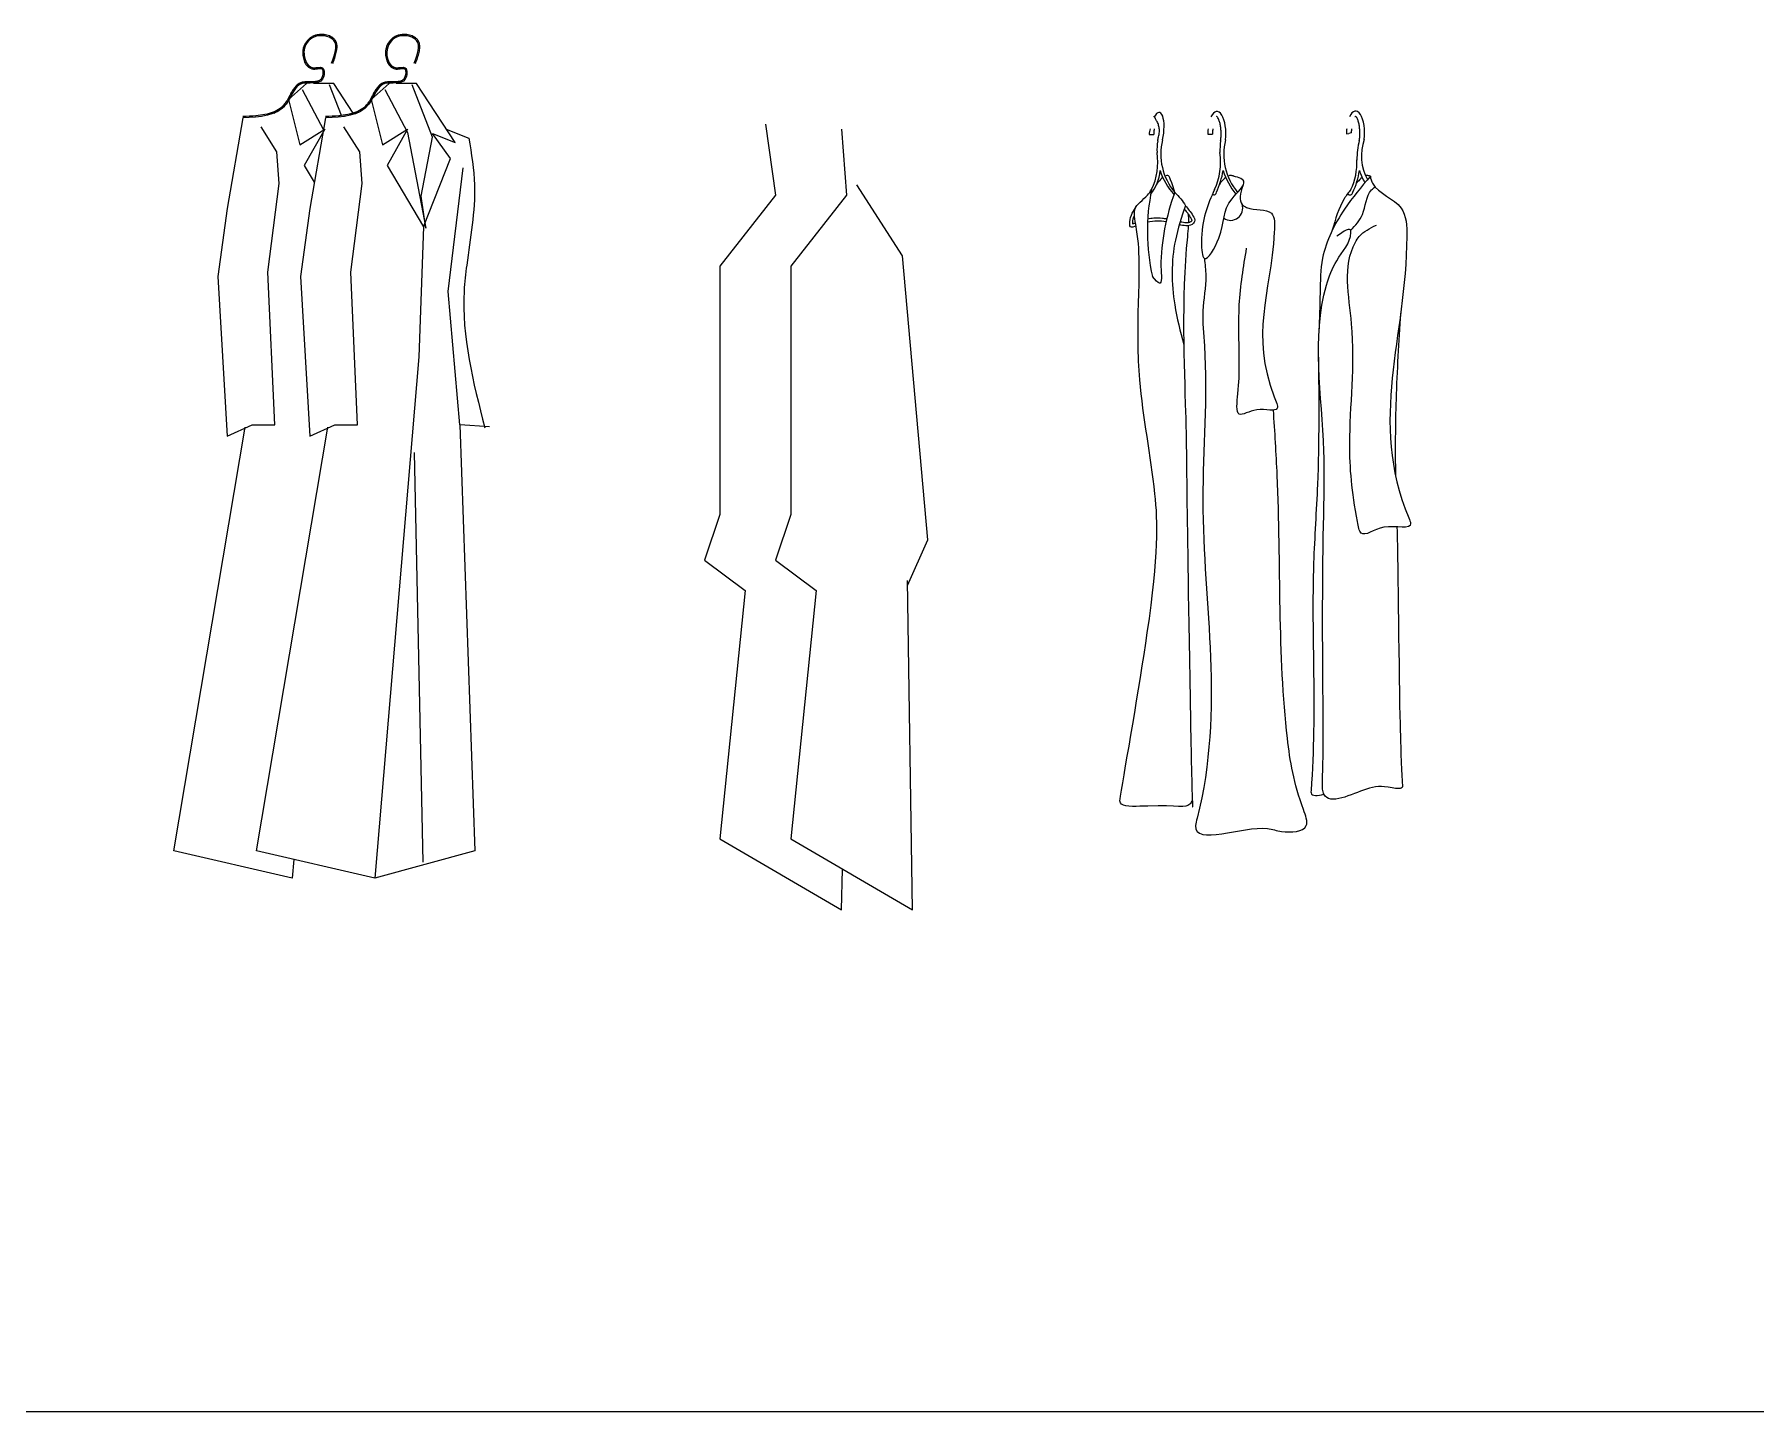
# Model space of a CAD drawing. Header units: inches. Extents: x 8.4 to 50.9, y 14.4 to 39.2.
# Drawn here: x 44.84 to 47.747, y 21.333 to 23.66 of the extents above; entities that cross this region are included whole.
import ezdxf

# ---------------------------------------------------------------- set-up
doc = ezdxf.new("R2010")
doc.units = ezdxf.units.IN
doc.header["$MEASUREMENT"] = 0
doc.layers.add('02', color=2, linetype='Continuous')
doc.layers.add('1', color=1, linetype='Continuous')

msp = doc.modelspace()

# ---------------------------------------------------------------- linework, layer by layer
at = {"layer": '02'}
for p, q in [((45.2994, 23.5771), (45.2686, 23.5503)), ((45.2918, 23.5673), (45.328, 23.4988)), ((45.3455, 23.5771), (45.3109, 23.5771)), ((45.3583, 23.5233), (45.338, 23.575)), ((45.3781, 23.5272), (45.3455, 23.5771)), ((45.4391, 23.5771), (45.4084, 23.5503)), ((45.4316, 23.5673), (45.4701, 23.4944)), ((45.4852, 23.5771), (45.4507, 23.5771)), ((45.5124, 23.4867), (45.4778, 23.575)), ((45.5505, 23.4774), (45.4852, 23.5771)), ((45.2686, 23.5503), (45.2879, 23.4735)), ((45.4084, 23.5503), (45.4276, 23.4735)), ((45.1918, 23.5196), (45.165, 23.3661)), ((45.2494, 23.462), (45.2226, 23.5042)), ((45.2879, 23.4735), (45.3301, 23.5004)), ((45.3301, 23.5004), (45.2955, 23.439)), ((45.3316, 23.5196), (45.3047, 23.3661)), ((45.3892, 23.462), (45.3623, 23.5042)), ((45.4276, 23.4735), (45.4699, 23.5004)), ((45.4699, 23.5004), (45.4353, 23.439)), ((45.5352, 23.5004), (45.5736, 23.485)), ((46.0745, 23.5087), (46.0917, 23.3888)), ((46.2032, 23.5002), (46.2118, 23.3888)), ((45.4701, 23.4944), (45.5008, 23.333)), ((45.4931, 23.3868), (45.5124, 23.4867)), ((45.5121, 23.4927), (45.5505, 23.4774)), ((45.5428, 23.4505), (45.5121, 23.4927)), ((46.7228, 23.4909), (46.7308, 23.491)), ((46.822, 23.4919), (46.83, 23.4919)), ((47.0564, 23.4925), (47.0604, 23.4926)), ((45.2533, 23.4083), (45.2494, 23.462)), ((45.2955, 23.439), (45.3125, 23.4104)), ((45.3931, 23.4083), (45.3892, 23.462)), ((45.4353, 23.439), (45.4968, 23.3354)), ((45.4968, 23.3354), (45.5428, 23.4505)), ((45.2341, 23.2587), (45.2533, 23.4083)), ((45.3739, 23.2587), (45.3931, 23.4083)), ((45.5384, 23.2256), (45.5637, 23.435)), ((45.5008, 23.333), (45.4931, 23.3868)), ((46.0917, 23.3888), (45.9974, 23.2688)), ((46.2118, 23.3888), (46.1174, 23.2688)), ((46.3061, 23.286), (46.2289, 23.4059)), ((45.165, 23.3661), (45.1496, 23.251)), ((45.3047, 23.3661), (45.2894, 23.251)), ((45.4968, 23.3354), (45.4891, 23.1155)), ((45.9974, 23.2688), (45.9974, 22.8491)), ((46.1174, 23.2688), (46.1174, 22.8491)), ((46.349, 22.8062), (46.3061, 23.286)), ((45.1496, 23.251), (45.165, 22.9813)), ((45.2456, 23.0005), (45.2341, 23.2587)), ((45.2894, 23.251), (45.3047, 22.9813)), ((45.3854, 23.0005), (45.3739, 23.2587)), ((45.5582, 23.0005), (45.5384, 23.2256)), ((45.4891, 23.1155), (45.4147, 22.2342)), ((45.165, 22.9813), (45.2072, 23.0005)), ((45.2072, 23.0005), (45.2456, 23.0005)), ((45.3047, 22.9813), (45.347, 23.0005)), ((45.347, 23.0005), (45.3854, 23.0005)), ((45.5582, 23.0005), (45.5839, 22.2803)), ((45.6083, 22.9969), (45.5582, 23.0005)), ((45.0749, 22.2803), (45.1957, 22.9966)), ((45.2147, 22.2803), (45.3355, 22.9966)), ((45.4811, 22.9538), (45.4958, 22.2613)), ((45.9974, 22.8491), (45.9716, 22.772)), ((46.1174, 22.8491), (46.0917, 22.772)), ((46.3147, 22.7291), (46.349, 22.8062)), ((45.9716, 22.772), (46.0402, 22.7206)), ((46.0917, 22.772), (46.1603, 22.7206)), ((46.0402, 22.7206), (45.9974, 22.3008)), ((46.1603, 22.7206), (46.1174, 22.3008)), ((46.3232, 22.1808), (46.3147, 22.7377)), ((45.2749, 22.2342), (45.0749, 22.2803)), ((45.4147, 22.2342), (45.2147, 22.2803)), ((45.5839, 22.2803), (45.4147, 22.2342)), ((45.9974, 22.3008), (46.2032, 22.1808)), ((46.1174, 22.3008), (46.3232, 22.1808)), ((45.2776, 22.2658), (45.2749, 22.2342)), ((46.2032, 22.1808), (46.2049, 22.2498))]:
    msp.add_line(p, q, dxfattribs=at)
for centre, radius, start, end in [((46.8473, 23.4644), 0.1112, 171.6356, 181.9797), ((46.8421, 23.4576), 0.0995, 165.7699, 220.2345), ((46.9536, 23.4644), 0.1112, 171.6356, 181.9797), ((46.9483, 23.4576), 0.0995, 165.7699, 220.2345), ((47.1913, 23.4508), 0.1174, 165.0163, 181.3399), ((47.1646, 23.4548), 0.0832, 160.3779, 208.657), ((46.6286, 23.4445), 0.1088, 334.768, 8.4804), ((46.7348, 23.4445), 0.1088, 334.768, 8.4804), ((46.9652, 23.4445), 0.1088, 334.768, 1.9087), ((46.6602, 23.4389), 0.0818, 322.8546, 353.9572), ((46.8434, 23.4619), 0.1067, 197.2217, 222.5687), ((46.718, 23.4499), 0.1312, 334.5463, 351.4001), ((46.9675, 23.4696), 0.1261, 198.1751, 219.0044), ((46.9484, 23.4499), 0.1312, 334.5463, 351.4001), ((47.184, 23.4644), 0.1112, 197.8299, 209.4819), ((47.0631, 23.328), 0.3433, 168.2303, 192.8956), ((47.128, 23.2604), 0.3856, 159.8357, 178.894), ((46.8324, 23.3934), 0.00402, 229.4256, 2.4487), ((47.0621, 23.394), 0.00479, 215.9397, 354.4995), ((46.8604, 23.3666), 0.0205, 236.1882, 18.9814)]:
    msp.add_arc(centre, radius, start, end, dxfattribs=at)
for centre, major_axis, ratio, start_param, end_param in [((46.7351, 23.4921), (0.0051, 0.0363), 0.329674, 4.478356, 6.983223), ((46.8372, 23.4927), (0, 0.0374), 0.408, 4.423211, 6.995793), ((47.0716, 23.4934), (0, 0.0374), 0.408, 4.423211, 7.022474), ((46.7351, 23.4921), (0.0051, 0.0363), 0.329674, 1.370385, 1.649709), ((46.8372, 23.4927), (0, 0.0374), 0.408, 1.347639, 1.594563), ((47.0716, 23.4934), (0, 0.0374), 0.408, 1.365765, 1.594563)]:
    msp.add_ellipse(centre, major_axis=major_axis, ratio=ratio, start_param=start_param, end_param=end_param, dxfattribs=at)
for points, knots in [([(45.3436, 23.6109), (45.3439, 23.6117), (45.3442, 23.6125), (45.345, 23.6149), (45.3456, 23.6165), (45.3473, 23.6212), (45.3483, 23.6243), (45.3499, 23.6305), (45.3505, 23.6335), (45.351, 23.6386), (45.351, 23.6407), (45.3504, 23.6445), (45.35, 23.6461), (45.3489, 23.6487), (45.3483, 23.6496), (45.3472, 23.6513), (45.3465, 23.652), (45.3451, 23.6534), (45.3444, 23.654), (45.3413, 23.6562), (45.3387, 23.6575), (45.333, 23.6594), (45.3299, 23.66), (45.3242, 23.6603), (45.3216, 23.6602), (45.317, 23.6595), (45.315, 23.6591), (45.3113, 23.6577), (45.3095, 23.6569), (45.3044, 23.6539), (45.3014, 23.6512), (45.2967, 23.6449), (45.2949, 23.6412), (45.2934, 23.6352), (45.2931, 23.6332), (45.2929, 23.6291), (45.293, 23.627), (45.2935, 23.6218), (45.2942, 23.6186), (45.2963, 23.6129), (45.2978, 23.6102), (45.3008, 23.6066), (45.3021, 23.6054), (45.3051, 23.6034), (45.3067, 23.6026), (45.3091, 23.6021), (45.3097, 23.602), (45.3109, 23.6019), (45.3114, 23.6018), (45.3123, 23.6018), (45.3128, 23.6018), (45.3143, 23.6019), (45.3152, 23.602), (45.3174, 23.6023), (45.3186, 23.6025), (45.3209, 23.6027), (45.3219, 23.6028), (45.3233, 23.6028), (45.3238, 23.6027), (45.3245, 23.6025), (45.3248, 23.6024), (45.3251, 23.6022), (45.3252, 23.6021), (45.3255, 23.6019), (45.3256, 23.6018), (45.326, 23.6013), (45.3262, 23.6009), (45.3267, 23.5997), (45.3269, 23.599), (45.3271, 23.5974), (45.3271, 23.5965), (45.3271, 23.5939), (45.3268, 23.592), (45.326, 23.5891), (45.3257, 23.5881), (45.3249, 23.5867), (45.3247, 23.5861), (45.324, 23.5852), (45.3237, 23.5848), (45.3226, 23.5836), (45.3219, 23.583), (45.3201, 23.582), (45.3191, 23.5816), (45.317, 23.581), (45.3158, 23.5808), (45.3124, 23.5803), (45.3098, 23.5803), (45.3046, 23.5803), (45.302, 23.5803), (45.2973, 23.5802), (45.2952, 23.58), (45.2925, 23.5795), (45.2917, 23.5793), (45.2903, 23.5789), (45.2896, 23.5786), (45.2875, 23.5777), (45.2862, 23.577), (45.2831, 23.5748), (45.2814, 23.5732), (45.2784, 23.5696), (45.277, 23.5677), (45.2745, 23.5636), (45.2733, 23.5614), (45.2704, 23.5561), (45.2687, 23.5528), (45.2662, 23.5484), (45.2653, 23.547), (45.2638, 23.5447), (45.2631, 23.5437), (45.2616, 23.5418), (45.2608, 23.5409), (45.2584, 23.5383), (45.2566, 23.5368), (45.2512, 23.5326), (45.2473, 23.5305), (45.2387, 23.5271), (45.234, 23.5258), (45.2243, 23.5239), (45.2192, 23.5233), (45.2067, 23.5222), (45.1993, 23.5219), (45.1918, 23.5217)], [0, 0, 0, 0, 1.972327, 1.972327, 5.91698, 5.91698, 13.806286, 13.806286, 21.695592, 21.695592, 27.727525, 27.727525, 32.758789, 32.758789, 35.878286, 35.878286, 38.644178, 38.644178, 41.41007, 41.41007, 48.997407, 48.997407, 56.584744, 56.584744, 62.930188, 62.930188, 67.953139, 67.953139, 72.976091, 72.976091, 83.021993, 83.021993, 93.067896, 93.067896, 97.797259, 97.797259, 102.526621, 102.526621, 109.69576, 109.69576, 116.864899, 116.864899, 121.338295, 121.338295, 125.811692, 125.811692, 127.319826, 127.319826, 128.486874, 128.486874, 129.653922, 129.653922, 131.988019, 131.988019, 135.148084, 135.148084, 138.308148, 138.308148, 140.204748, 140.204748, 142.101347, 142.101347, 143.009813, 143.009813, 143.918279, 143.918279, 146.388995, 146.388995, 148.859711, 148.859711, 151.330427, 151.330427, 156.162795, 156.162795, 159.098009, 159.098009, 160.930109, 160.930109, 162.762209, 162.762209, 166.400453, 166.400453, 170.038698, 170.038698, 173.676942, 173.676942, 180.468262, 180.468262, 187.259582, 187.259582, 192.539816, 192.539816, 194.583215, 194.583215, 196.626613, 196.626613, 200.713411, 200.713411, 207.167403, 207.167403, 213.621395, 213.621395, 220.075387, 220.075387, 229.637242, 229.637242, 234.083756, 234.083756, 237.6954, 237.6954, 241.307045, 241.307045, 248.530334, 248.530334, 262.514046, 262.514046, 276.497758, 276.497758, 290.481469, 290.481469, 309.54049, 309.54049, 309.54049, 309.54049]), ([(45.4834, 23.6109), (45.4836, 23.6117), (45.4839, 23.6125), (45.4848, 23.6149), (45.4854, 23.6165), (45.4871, 23.6212), (45.4881, 23.6243), (45.4897, 23.6305), (45.4903, 23.6335), (45.4908, 23.6386), (45.4907, 23.6407), (45.4902, 23.6445), (45.4898, 23.6461), (45.4886, 23.6487), (45.4881, 23.6496), (45.4869, 23.6513), (45.4863, 23.652), (45.4849, 23.6534), (45.4841, 23.654), (45.4811, 23.6562), (45.4784, 23.6575), (45.4727, 23.6594), (45.4697, 23.66), (45.464, 23.6603), (45.4614, 23.6602), (45.4568, 23.6595), (45.4548, 23.6591), (45.4511, 23.6577), (45.4493, 23.6569), (45.4442, 23.6539), (45.4412, 23.6512), (45.4365, 23.6449), (45.4347, 23.6412), (45.4332, 23.6352), (45.4329, 23.6332), (45.4327, 23.6291), (45.4327, 23.627), (45.4333, 23.6218), (45.434, 23.6186), (45.4361, 23.6129), (45.4376, 23.6102), (45.4406, 23.6066), (45.4419, 23.6054), (45.4449, 23.6034), (45.4465, 23.6026), (45.4489, 23.6021), (45.4495, 23.602), (45.4506, 23.6019), (45.4511, 23.6018), (45.4521, 23.6018), (45.4526, 23.6018), (45.454, 23.6019), (45.455, 23.602), (45.4572, 23.6023), (45.4584, 23.6025), (45.4607, 23.6027), (45.4617, 23.6028), (45.4631, 23.6028), (45.4635, 23.6027), (45.4643, 23.6025), (45.4646, 23.6024), (45.4649, 23.6022), (45.465, 23.6021), (45.4652, 23.6019), (45.4653, 23.6018), (45.4657, 23.6013), (45.466, 23.6009), (45.4665, 23.5997), (45.4666, 23.599), (45.4669, 23.5974), (45.4669, 23.5965), (45.4669, 23.5939), (45.4666, 23.592), (45.4658, 23.5891), (45.4654, 23.5881), (45.4647, 23.5867), (45.4644, 23.5861), (45.4638, 23.5852), (45.4635, 23.5848), (45.4624, 23.5836), (45.4616, 23.583), (45.4599, 23.582), (45.4589, 23.5816), (45.4568, 23.581), (45.4556, 23.5808), (45.4521, 23.5803), (45.4496, 23.5803), (45.4444, 23.5803), (45.4417, 23.5803), (45.437, 23.5802), (45.435, 23.58), (45.4323, 23.5795), (45.4315, 23.5793), (45.43, 23.5789), (45.4293, 23.5786), (45.4273, 23.5777), (45.426, 23.577), (45.4229, 23.5748), (45.4212, 23.5732), (45.4182, 23.5696), (45.4168, 23.5677), (45.4142, 23.5636), (45.413, 23.5614), (45.4102, 23.5561), (45.4085, 23.5528), (45.4059, 23.5484), (45.4051, 23.547), (45.4035, 23.5447), (45.4028, 23.5437), (45.4013, 23.5418), (45.4006, 23.5409), (45.3981, 23.5383), (45.3964, 23.5368), (45.391, 23.5326), (45.387, 23.5305), (45.3785, 23.5271), (45.3738, 23.5258), (45.3641, 23.5239), (45.3589, 23.5233), (45.3465, 23.5222), (45.339, 23.5219), (45.3315, 23.5217)], [0, 0, 0, 0, 1.972327, 1.972327, 5.91698, 5.91698, 13.806286, 13.806286, 21.695592, 21.695592, 27.727525, 27.727525, 32.758789, 32.758789, 35.878286, 35.878286, 38.644178, 38.644178, 41.41007, 41.41007, 48.997407, 48.997407, 56.584744, 56.584744, 62.930188, 62.930188, 67.953139, 67.953139, 72.976091, 72.976091, 83.021993, 83.021993, 93.067896, 93.067896, 97.797259, 97.797259, 102.526621, 102.526621, 109.69576, 109.69576, 116.864899, 116.864899, 121.338295, 121.338295, 125.811692, 125.811692, 127.319826, 127.319826, 128.486874, 128.486874, 129.653922, 129.653922, 131.988019, 131.988019, 135.148084, 135.148084, 138.308148, 138.308148, 140.204748, 140.204748, 142.101347, 142.101347, 143.009813, 143.009813, 143.918279, 143.918279, 146.388995, 146.388995, 148.859711, 148.859711, 151.330427, 151.330427, 156.162795, 156.162795, 159.098009, 159.098009, 160.930109, 160.930109, 162.762209, 162.762209, 166.400453, 166.400453, 170.038698, 170.038698, 173.676942, 173.676942, 180.468262, 180.468262, 187.259582, 187.259582, 192.539816, 192.539816, 194.583215, 194.583215, 196.626613, 196.626613, 200.713411, 200.713411, 207.167403, 207.167403, 213.621395, 213.621395, 220.075387, 220.075387, 229.637242, 229.637242, 234.083756, 234.083756, 237.6954, 237.6954, 241.307045, 241.307045, 248.530334, 248.530334, 262.514046, 262.514046, 276.497758, 276.497758, 290.481469, 290.481469, 309.54049, 309.54049, 309.54049, 309.54049]), ([(45.293, 23.6284), (45.293, 23.6272), (45.293, 23.626), (45.2935, 23.6218), (45.2942, 23.6186), (45.2963, 23.6129), (45.2978, 23.6102), (45.3008, 23.6066), (45.3021, 23.6054), (45.3051, 23.6034), (45.3067, 23.6026), (45.3091, 23.6021), (45.3097, 23.602), (45.3109, 23.6019), (45.3114, 23.6018), (45.3123, 23.6018), (45.3128, 23.6018), (45.3143, 23.6019), (45.3152, 23.602), (45.3174, 23.6023), (45.3186, 23.6025), (45.3209, 23.6027), (45.3219, 23.6028), (45.3233, 23.6028), (45.3238, 23.6027), (45.3245, 23.6025), (45.3248, 23.6024), (45.3251, 23.6022), (45.3252, 23.6021), (45.3255, 23.6019), (45.3256, 23.6018), (45.326, 23.6013), (45.3262, 23.6009), (45.3267, 23.5997), (45.3269, 23.599), (45.3271, 23.5974), (45.3271, 23.5965), (45.3271, 23.5939), (45.3268, 23.592), (45.326, 23.5891), (45.3257, 23.5881), (45.3249, 23.5867), (45.3247, 23.5861), (45.324, 23.5852), (45.3237, 23.5848), (45.3226, 23.5836), (45.3219, 23.583), (45.3201, 23.582), (45.3191, 23.5816), (45.317, 23.581), (45.3158, 23.5808), (45.3124, 23.5803), (45.3098, 23.5803), (45.3046, 23.5803), (45.302, 23.5803), (45.2973, 23.5802), (45.2952, 23.58), (45.2925, 23.5795), (45.2917, 23.5793), (45.2903, 23.5789), (45.2896, 23.5786), (45.2875, 23.5777), (45.2862, 23.577), (45.2831, 23.5748), (45.2814, 23.5732), (45.2784, 23.5696), (45.277, 23.5677), (45.2745, 23.5636), (45.2733, 23.5614), (45.2704, 23.5561), (45.2687, 23.5528), (45.2662, 23.5484), (45.2653, 23.547), (45.2638, 23.5447), (45.2631, 23.5437), (45.2616, 23.5418), (45.2608, 23.5409), (45.2584, 23.5383), (45.2566, 23.5368), (45.2512, 23.5326), (45.2473, 23.5305), (45.2429, 23.5288), (45.2428, 23.5287), (45.2427, 23.5287)], [99.906605, 99.906605, 99.906605, 99.906605, 102.526621, 102.526621, 109.69576, 109.69576, 116.864899, 116.864899, 121.338295, 121.338295, 125.811692, 125.811692, 127.319826, 127.319826, 128.486874, 128.486874, 129.653922, 129.653922, 131.988019, 131.988019, 135.148084, 135.148084, 138.308148, 138.308148, 140.204748, 140.204748, 142.101347, 142.101347, 143.009813, 143.009813, 143.918279, 143.918279, 146.388995, 146.388995, 148.859711, 148.859711, 151.330427, 151.330427, 156.162795, 156.162795, 159.098009, 159.098009, 160.930109, 160.930109, 162.762209, 162.762209, 166.400453, 166.400453, 170.038698, 170.038698, 173.676942, 173.676942, 180.468262, 180.468262, 187.259582, 187.259582, 192.539816, 192.539816, 194.583215, 194.583215, 196.626613, 196.626613, 200.713411, 200.713411, 207.167403, 207.167403, 213.621395, 213.621395, 220.075387, 220.075387, 229.637242, 229.637242, 234.083756, 234.083756, 237.6954, 237.6954, 241.307045, 241.307045, 248.530334, 248.530334, 262.514046, 262.514046, 262.761242, 262.761242, 262.761242, 262.761242]), ([(45.2951, 23.6284), (45.2952, 23.6169), (45.3038, 23.5984), (45.3311, 23.6096), (45.3287, 23.5709), (45.2867, 23.5862), (45.2763, 23.5625), (45.2705, 23.5519)], [99.930387, 99.930387, 99.930387, 99.930387, 127.596614, 142.290137, 160.636813, 194.501926, 226.454446, 226.454446, 226.454446, 226.454446]), ([(45.4327, 23.6284), (45.4328, 23.6272), (45.4328, 23.626), (45.4333, 23.6218), (45.434, 23.6186), (45.4361, 23.6129), (45.4376, 23.6102), (45.4406, 23.6066), (45.4419, 23.6054), (45.4449, 23.6034), (45.4465, 23.6026), (45.4489, 23.6021), (45.4495, 23.602), (45.4506, 23.6019), (45.4511, 23.6018), (45.4521, 23.6018), (45.4526, 23.6018), (45.454, 23.6019), (45.455, 23.602), (45.4572, 23.6023), (45.4584, 23.6025), (45.4607, 23.6027), (45.4617, 23.6028), (45.4631, 23.6028), (45.4635, 23.6027), (45.4643, 23.6025), (45.4646, 23.6024), (45.4649, 23.6022), (45.465, 23.6021), (45.4652, 23.6019), (45.4653, 23.6018), (45.4657, 23.6013), (45.466, 23.6009), (45.4665, 23.5997), (45.4666, 23.599), (45.4669, 23.5974), (45.4669, 23.5965), (45.4669, 23.5939), (45.4666, 23.592), (45.4658, 23.5891), (45.4654, 23.5881), (45.4647, 23.5867), (45.4644, 23.5861), (45.4638, 23.5852), (45.4635, 23.5848), (45.4624, 23.5836), (45.4616, 23.583), (45.4599, 23.582), (45.4589, 23.5816), (45.4568, 23.581), (45.4556, 23.5808), (45.4521, 23.5803), (45.4496, 23.5803), (45.4444, 23.5803), (45.4417, 23.5803), (45.437, 23.5802), (45.435, 23.58), (45.4323, 23.5795), (45.4315, 23.5793), (45.43, 23.5789), (45.4293, 23.5786), (45.4273, 23.5777), (45.426, 23.577), (45.4229, 23.5748), (45.4212, 23.5732), (45.4182, 23.5696), (45.4168, 23.5677), (45.4142, 23.5636), (45.413, 23.5614), (45.4102, 23.5561), (45.4085, 23.5528), (45.4059, 23.5484), (45.4051, 23.547), (45.4035, 23.5447), (45.4028, 23.5437), (45.4013, 23.5418), (45.4006, 23.5409), (45.3981, 23.5383), (45.3964, 23.5368), (45.391, 23.5326), (45.387, 23.5305), (45.3813, 23.5282), (45.3797, 23.5276), (45.3781, 23.5272)], [99.906605, 99.906605, 99.906605, 99.906605, 102.526621, 102.526621, 109.69576, 109.69576, 116.864899, 116.864899, 121.338295, 121.338295, 125.811692, 125.811692, 127.319826, 127.319826, 128.486874, 128.486874, 129.653922, 129.653922, 131.988019, 131.988019, 135.148084, 135.148084, 138.308148, 138.308148, 140.204748, 140.204748, 142.101347, 142.101347, 143.009813, 143.009813, 143.918279, 143.918279, 146.388995, 146.388995, 148.859711, 148.859711, 151.330427, 151.330427, 156.162795, 156.162795, 159.098009, 159.098009, 160.930109, 160.930109, 162.762209, 162.762209, 166.400453, 166.400453, 170.038698, 170.038698, 173.676942, 173.676942, 180.468262, 180.468262, 187.259582, 187.259582, 192.539816, 192.539816, 194.583215, 194.583215, 196.626613, 196.626613, 200.713411, 200.713411, 207.167403, 207.167403, 213.621395, 213.621395, 220.075387, 220.075387, 229.637242, 229.637242, 234.083756, 234.083756, 237.6954, 237.6954, 241.307045, 241.307045, 248.530334, 248.530334, 262.514046, 262.514046, 267.373463, 267.373463, 267.373463, 267.373463]), ([(45.4348, 23.6284), (45.435, 23.6169), (45.4436, 23.5984), (45.4708, 23.6096), (45.4685, 23.5709), (45.4265, 23.5862), (45.4161, 23.5625), (45.4103, 23.5519)], [99.930387, 99.930387, 99.930387, 99.930387, 127.596614, 142.290137, 160.636813, 194.501926, 226.454446, 226.454446, 226.454446, 226.454446]), ([(45.269, 23.549), (45.2677, 23.5468), (45.2613, 23.5365), (45.2522, 23.5302), (45.2439, 23.5269)], [229.3432, 229.3432, 229.3432, 229.3432, 236.356162, 262.338131, 262.338131, 262.338131, 262.338131]), ([(45.4087, 23.549), (45.4074, 23.5468), (45.3919, 23.5217), (45.3604, 23.5206), (45.3316, 23.5196)], [229.3432, 229.3432, 229.3432, 229.3432, 236.356162, 309.54049, 309.54049, 309.54049, 309.54049]), ([(45.3781, 23.5272), (45.3752, 23.5262), (45.3721, 23.5255), (45.3655, 23.5242), (45.3619, 23.5237), (45.3583, 23.5233)], [267.373463, 267.373463, 267.373463, 267.373463, 276.497758, 276.497758, 286.379321, 286.379321, 286.379321, 286.379321]), ([(45.3583, 23.5233), (45.3567, 23.5231), (45.3552, 23.5229), (45.3465, 23.5222), (45.339, 23.5219), (45.3315, 23.5217)], [286.379321, 286.379321, 286.379321, 286.379321, 290.481469, 290.481469, 309.54049, 309.54049, 309.54049, 309.54049]), ([(46.7313, 23.501), (46.7313, 23.501), (46.7313, 23.501), (46.731, 23.4985), (46.7308, 23.4959), (46.7308, 23.4925), (46.7308, 23.4918), (46.7308, 23.491)], [1.2972199, 1.2972199, 1.2972199, 1.2972199, 1.2994109, 1.2994109, 1.5277551, 1.5277551, 1.5945504, 1.5945504, 1.5945504, 1.5945504]), ([(46.7373, 23.4805), (46.7375, 23.4815), (46.7376, 23.4826), (46.7386, 23.4861), (46.7388, 23.4887), (46.7404, 23.4942), (46.7403, 23.4968), (46.7399, 23.5019), (46.7396, 23.5043), (46.7382, 23.509), (46.7377, 23.5111), (46.7349, 23.5147), (46.7343, 23.5164), (46.7331, 23.5188), (46.7326, 23.5197), (46.7317, 23.521), (46.7313, 23.5215), (46.731, 23.5218)], [4.343888, 4.343888, 4.343888, 4.343888, 4.441004, 4.441004, 4.669348, 4.669348, 4.897692, 4.897692, 5.126036, 5.126036, 5.354381, 5.354381, 5.582725, 5.582725, 5.749777, 5.749777, 5.913171, 5.913171, 5.913171, 5.913171]), ([(46.8304, 23.501), (46.8302, 23.4988), (46.83, 23.4965), (46.83, 23.4935), (46.83, 23.4927), (46.83, 23.4919)], [1.3252449, 1.3252449, 1.3252449, 1.3252449, 1.5277551, 1.5277551, 1.5945504, 1.5945504, 1.5945504, 1.5945504]), ([(46.8435, 23.4805), (46.8437, 23.4815), (46.8438, 23.4826), (46.8442, 23.4861), (46.8444, 23.4887), (46.8445, 23.4939), (46.8444, 23.4965), (46.844, 23.5016), (46.8437, 23.504), (46.8429, 23.5087), (46.8424, 23.5108), (46.8412, 23.5147), (46.8405, 23.5164), (46.8393, 23.5188), (46.8388, 23.5197), (46.8379, 23.521), (46.8375, 23.5215), (46.8372, 23.5218)], [4.343888, 4.343888, 4.343888, 4.343888, 4.441004, 4.441004, 4.669348, 4.669348, 4.897692, 4.897692, 5.126036, 5.126036, 5.354381, 5.354381, 5.582725, 5.582725, 5.749777, 5.749777, 5.913171, 5.913171, 5.913171, 5.913171]), ([(47.0647, 23.501), (47.0645, 23.499), (47.0644, 23.4969), (47.0644, 23.4941), (47.0644, 23.4934), (47.0604, 23.4926)], [1.3453419, 1.3453419, 1.3453419, 1.3453419, 1.5277551, 1.5277551, 1.5945504, 1.5945504, 1.5945504, 1.5945504]), ([(47.0716, 23.5224), (47.0714, 23.5222), (47.0711, 23.5219), (47.0707, 23.5213), (47.0706, 23.5212), (47.0704, 23.521)], [0.3700142, 0.3700142, 0.3700142, 0.3700142, 0.4921961, 0.4921961, 0.5346589, 0.5346589, 0.5346589, 0.5346589]), ([(47.0779, 23.4812), (47.0781, 23.4822), (47.0782, 23.4832), (47.0786, 23.4868), (47.0788, 23.4893), (47.0789, 23.4945), (47.0788, 23.4971), (47.0784, 23.5022), (47.0781, 23.5047), (47.0773, 23.5093), (47.0768, 23.5115), (47.0756, 23.5154), (47.0749, 23.5171), (47.0737, 23.5195), (47.0732, 23.5204), (47.0723, 23.5217), (47.0719, 23.5221), (47.0716, 23.5224)], [4.343888, 4.343888, 4.343888, 4.343888, 4.441004, 4.441004, 4.669348, 4.669348, 4.897692, 4.897692, 5.126036, 5.126036, 5.354381, 5.354381, 5.582725, 5.582725, 5.749777, 5.749777, 5.913171, 5.913171, 5.913171, 5.913171]), ([(46.7459, 23.4186), (46.7433, 23.4166), (46.7401, 23.413), (46.737, 23.4096), (46.7355, 23.4063)], [15.161787, 15.161787, 15.161787, 15.161787, 24.964862, 27.811286, 27.811286, 27.811286, 27.811286]), ([(46.7661, 23.3933), (46.7579, 23.4214), (46.7549, 23.4222), (46.7521, 23.4217), (46.7512, 23.4215)], [0, 0, 0, 0, 6.054304, 9.017236, 9.017236, 9.017236, 9.017236]), ([(46.8522, 23.4186), (46.8495, 23.4166), (46.8463, 23.413), (46.8432, 23.4096), (46.8417, 23.4063)], [15.161787, 15.161787, 15.161787, 15.161787, 24.964862, 27.811286, 27.811286, 27.811286, 27.811286]), ([(46.8662, 23.4209), (46.8641, 23.4214), (46.8611, 23.4222), (46.8583, 23.4217), (46.8574, 23.4215)], [0, 0, 0, 0, 6.054304, 9.017236, 9.017236, 9.017236, 9.017236]), ([(47.0966, 23.4209), (47.0969, 23.4163), (47.1052, 23.3922), (47.1569, 23.3776), (47.164, 23.1627), (47.0911, 23.006), (47.1712, 22.8204), (47.1177, 22.8386), (47.0806, 22.8049), (47.0659, 22.8823), (47.0559, 22.9871), (47.0775, 23.147), (47.0482, 23.2728), (47.0816, 23.3258), (47.096, 23.3328), (47.1067, 23.338)], [71.627097, 71.627097, 71.627097, 71.627097, 84.413607, 148.187147, 197.317208, 672.652289, 682.809093, 728.257986, 768.008653, 788.32226, 920.625846, 1122.985369, 1261.23585, 1272.81798, 1307.57321, 1307.57321, 1307.57321, 1307.57321]), ([(47.0826, 23.4186), (47.0799, 23.4166), (47.0767, 23.413), (47.0737, 23.4096), (47.073, 23.4088)], [15.161787, 15.161787, 15.161787, 15.161787, 24.964862, 27.811286, 27.811286, 27.811286, 27.811286]), ([(47.0966, 23.4209), (47.0946, 23.4214), (47.0915, 23.4222), (47.0888, 23.4217), (47.0879, 23.4215)], [0, 0, 0, 0, 6.054304, 9.017236, 9.017236, 9.017236, 9.017236]), ([(46.789, 23.337), (46.7887, 23.3309), (46.7766, 23.2189), (46.7884, 22.9642), (46.785, 22.8813), (46.7959, 22.3401), (46.7972, 22.3708), (46.7904, 22.3488), (46.7684, 22.3599), (46.6712, 22.3536), (46.68, 22.4067), (46.7402, 22.7486), (46.736, 22.9011), (46.7036, 23.0541), (46.7036, 23.2027), (46.7088, 23.2952), (46.6986, 23.3475), (46.6961, 23.3711), (46.7168, 23.3827), (46.7249, 23.3949), (46.727, 23.3981)], [63.832699, 63.832699, 63.832699, 63.832699, 81.42872, 378.068291, 732.912398, 778.88405, 781.942065, 815.601967, 882.991354, 904.628596, 916.860448, 1018.513388, 1165.328115, 1358.369089, 1483.783571, 1612.255076, 1630.856267, 1646.146235, 1678.662226, 1690.36075, 1690.36075, 1690.36075, 1690.36075]), ([(47.0636, 23.3981), (47.0594, 23.393), (47.0448, 23.3735), (47.0376, 23.3482), (47.0322, 23.3294)], [41.619733, 41.619733, 41.619733, 41.619733, 61.568472, 118.271042, 118.271042, 118.271042, 118.271042]), ([(46.7007, 23.3367), (46.6969, 23.3351), (46.6911, 23.3323), (46.6885, 23.3494), (46.6947, 23.3593), (46.7001, 23.3679)], [132.455553, 132.455553, 132.455553, 132.455553, 141.943527, 146.318202, 176.586161, 176.586161, 176.586161, 176.586161]), ([(46.6951, 23.3398), (46.6951, 23.3404), (46.6951, 23.3409), (46.695, 23.3426), (46.6951, 23.3437), (46.6954, 23.3466), (46.6959, 23.3485), (46.6969, 23.3516), (46.6974, 23.3529), (46.698, 23.3542)], [146.43872, 146.43872, 146.43872, 146.43872, 148.265324, 148.265324, 151.91853, 151.91853, 158.518496, 158.518496, 163.251809, 163.251809, 163.251809, 163.251809]), ([(46.7526, 23.3484), (46.7502, 23.3488), (46.7478, 23.3491), (46.7405, 23.3498), (46.7356, 23.3499), (46.7272, 23.3493), (46.7238, 23.3489), (46.7204, 23.3482)], [81.843284, 81.843284, 81.843284, 81.843284, 89.293129, 89.293129, 104.093314, 104.093314, 113.675979, 113.675979, 113.675979, 113.675979]), ([(46.7841, 23.3708), (46.7885, 23.3657), (46.795, 23.3581), (46.8016, 23.345), (46.7915, 23.3347), (46.7812, 23.3371), (46.7739, 23.3388)], [0, 0, 0, 0, 21.227615, 31.188499, 37.723788, 59.217647, 59.217647, 59.217647, 59.217647]), ([(46.7822, 23.3653), (46.7837, 23.3635), (46.7852, 23.3618), (46.7886, 23.3574), (46.7906, 23.3547), (46.7926, 23.3513), (46.7928, 23.351), (46.7931, 23.3504), (46.7933, 23.35), (46.7938, 23.3491), (46.7941, 23.3485), (46.7945, 23.3475), (46.7947, 23.347), (46.7948, 23.3464), (46.7948, 23.3462), (46.7948, 23.3459), (46.7948, 23.3458), (46.7948, 23.3457), (46.7948, 23.3457), (46.7948, 23.3457), (46.7947, 23.3456), (46.7947, 23.3455), (46.7946, 23.3454), (46.7944, 23.345), (46.7941, 23.3446), (46.7933, 23.344), (46.7929, 23.3437), (46.792, 23.3431), (46.7916, 23.3429), (46.7904, 23.3424), (46.7897, 23.3422), (46.7881, 23.3419), (46.7872, 23.3418), (46.7853, 23.3418), (46.7843, 23.3419), (46.7816, 23.3422), (46.7799, 23.3426), (46.7772, 23.3432), (46.7764, 23.3433), (46.7755, 23.3436), (46.7754, 23.3436), (46.7753, 23.3436)], [3.137634, 3.137634, 3.137634, 3.137634, 10.425527, 10.425527, 20.851053, 20.851053, 21.970431, 21.970431, 23.089808, 23.089808, 25.328563, 25.328563, 27.567318, 27.567318, 29.230823, 29.230823, 30.894327, 30.894327, 31.496447, 31.496447, 32.098568, 32.098568, 33.302808, 33.302808, 35.638781, 35.638781, 37.974755, 37.974755, 40.310729, 40.310729, 43.800983, 43.800983, 47.291237, 47.291237, 50.781491, 50.781491, 56.208194, 56.208194, 58.675978, 58.675978, 58.936899, 58.936899, 58.936899, 58.936899]), ([(46.6998, 23.3418), (46.6995, 23.3417), (46.6993, 23.3416), (46.6987, 23.3413), (46.6983, 23.3412), (46.6977, 23.3409), (46.6973, 23.3407), (46.6964, 23.3403), (46.6958, 23.3401), (46.6952, 23.3398), (46.6952, 23.3398), (46.6951, 23.3398)], [131.556673, 131.556673, 131.556673, 131.556673, 132.190725, 132.190725, 133.006309, 133.006309, 133.821894, 133.821894, 135.453063, 135.453063, 135.632847, 135.632847, 135.632847, 135.632847]), ([(47.1414, 22.8281), (47.1427, 22.7944), (47.1457, 22.4724), (47.1494, 22.4158), (47.1512, 22.3838), (47.1184, 22.3904), (47.0884, 22.3892), (47.0224, 22.3535), (47.0149, 22.3887), (47.018, 22.4301), (47.0131, 22.7981), (47.0273, 22.9852), (46.9936, 23.1627), (47.0381, 23.2818), (47.0633, 23.3077), (47.0641, 23.3362), (47.0515, 23.3274), (47.0398, 23.3192)], [360.292835, 360.292835, 360.292835, 360.292835, 461.504246, 533.364822, 535.538372, 553.073906, 596.628943, 668.929791, 677.892107, 697.454467, 795.26647, 984.38213, 1264.810173, 1309.624525, 1363.095062, 1365.268715, 1390.724997, 1390.724997, 1390.724997, 1390.724997]), ([(47.1475, 23.1893), (47.1445, 23.1407), (47.1388, 23.0498), (47.1384, 22.9577), (47.139, 22.9149)], [0, 0, 0, 0, 146.264785, 273.715953, 273.715953, 273.715953, 273.715953])]:
    msp.add_open_spline(points, degree=3, knots=knots, dxfattribs=at)
for points in [[(45.3416, 23.6116), (45.3455, 23.65), (45.3186, 23.6577), (45.2955, 23.6346), (45.3109, 23.604), (45.3263, 23.604), (45.3263, 23.5848), (45.2917, 23.5771), (45.2648, 23.5426), (45.1918, 23.5196)], [(45.4814, 23.6116), (45.4852, 23.65), (45.4583, 23.6577), (45.4353, 23.6346), (45.4507, 23.604), (45.466, 23.604), (45.466, 23.5848), (45.4315, 23.5771), (45.4046, 23.5426), (45.3316, 23.5196)], [(45.5736, 23.485), (45.583, 23.406), (45.5699, 23.2706), (45.5655, 23.227), (45.6005, 22.9956)], [(46.8332, 23.3981), (46.8112, 23.3089), (46.8161, 23.2818), (46.8407, 23.3162), (46.8629, 23.3827), (46.8826, 23.4122), (46.8618, 23.4218)], [(47.0966, 23.4209), (47.0529, 23.3649), (47.0159, 23.2823), (47.0116, 23.2236), (47.0097, 23.1582)], [(46.881, 23.4042), (46.8801, 23.3728), (46.8875, 23.3679), (46.9293, 23.3581), (46.9343, 23.3261), (46.9343, 23.0481), (46.9392, 23.0284), (46.9047, 23.0259), (46.8752, 23.0186), (46.8727, 23.053), (46.8752, 23.1022), (46.8752, 23.2031), (46.8875, 23.299)], [(47.0634, 23.3294), (47.0833, 23.3562), (47.0986, 23.3975), (47.1045, 23.4026)], [(46.7841, 23.3708), (46.7672, 23.3125), (46.766, 23.2033), (46.7813, 23.1364)], [(46.7425, 23.2679), (46.7402, 23.2397), (46.7284, 23.2514)], [(46.8161, 23.2818), (46.8186, 23.2523), (46.8136, 23.1932), (46.8161, 23.1342), (46.8136, 22.8734), (46.8038, 22.3355), (46.8013, 22.3232), (46.9227, 22.3182), (46.9466, 22.3133), (46.9884, 22.3232), (46.9835, 22.3502), (46.9564, 22.4708), (46.9392, 22.9152), (46.9329, 23.0254)], [(47.0089, 23.1149), (47.0072, 22.8997), (47.0007, 22.7671), (46.9963, 22.3827), (46.9963, 22.3784), (47.0181, 22.3761)]]:
    msp.add_spline(points, degree=3, dxfattribs=at)
for points in [[(45.2705, 23.5519), (45.27, 23.5509), (45.2695, 23.55), (45.269, 23.549)], [(45.4103, 23.5519), (45.4098, 23.5509), (45.4093, 23.55), (45.4087, 23.549)], [(46.731, 23.5218), (46.7308, 23.5216), (46.7306, 23.5213), (46.7303, 23.521)], [(46.8372, 23.5218), (46.837, 23.5216), (46.8368, 23.5213), (46.8365, 23.521)], [(46.7661, 23.3933), (46.773, 23.3862), (46.78, 23.379), (46.7841, 23.3708)], [(46.7882, 23.3579), (46.7891, 23.3528), (46.7893, 23.3476), (46.7892, 23.3421)], [(46.7515, 23.3435), (46.7413, 23.3451), (46.7313, 23.3454), (46.7201, 23.343)]]:
    msp.add_open_spline(points, degree=3, dxfattribs=at)
at = {"layer": '1'}
msp.add_line((30.2087, 21.3329), (50.5349, 21.3329), dxfattribs=at)

doc.saveas('drawing.dxf')
